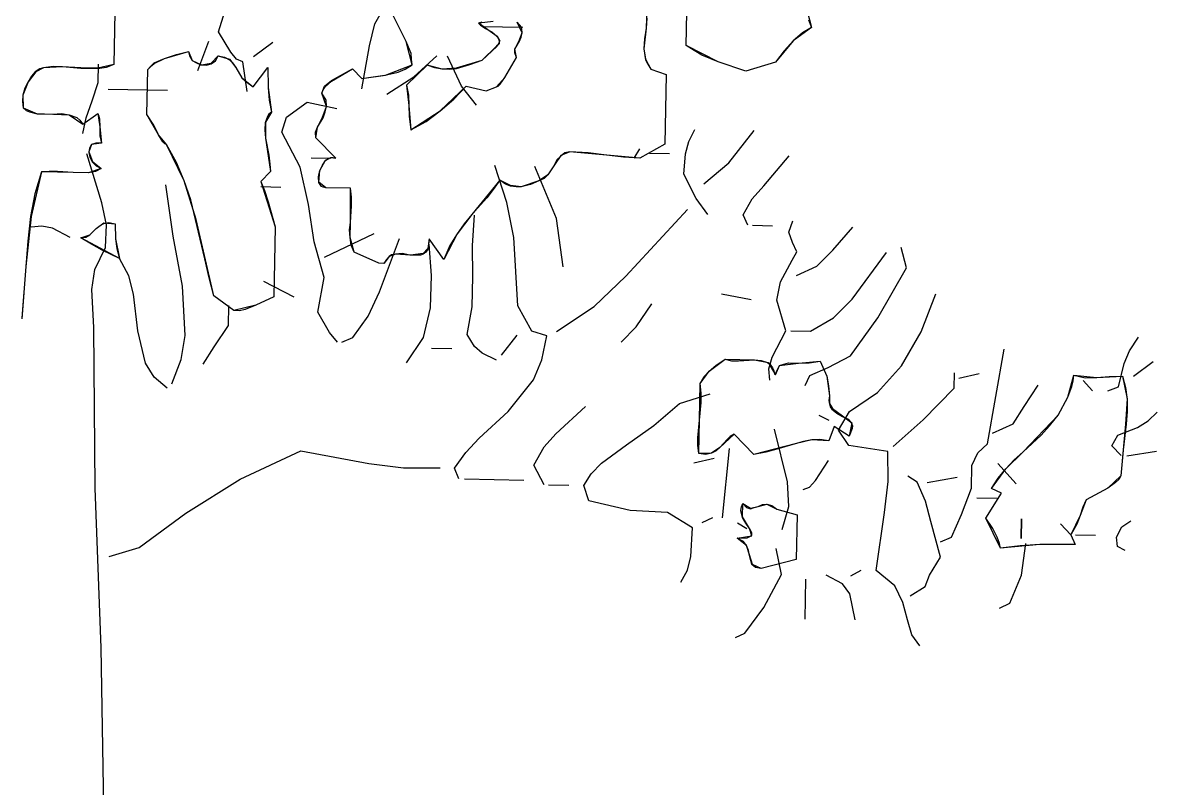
# Model space of a CAD drawing. Header units: millimetres. Extents: x 577 to 2337, y 236 to 943.
# Drawn here: x 820.387 to 820.963, y 709.766 to 710.155 of the extents above; entities that cross this region are included whole.
import ezdxf

# ---------------------------------------------------------------- set-up
doc = ezdxf.new("R2010")
doc.units = ezdxf.units.MM
doc.header["$LTSCALE"] = 0.01
doc.layers.add('06-Furn', color=4, linetype='Continuous')

# ---------------------------------------------------------------- blocks, each defined once
blk = doc.blocks.new('d2')
at = {"layer": '06-Furn', "color": 94, "linetype": 'Continuous'}
for points in [[(909.8788, 678.8061), (909.8759, 678.6468), (909.8585, 678.6399), (909.8398, 678.6374), (909.8011, 678.6381), (909.7595, 678.6417), (909.738, 678.6421), (909.7164, 678.6396), (909.7077, 678.6369), (909.6975, 678.6299), (909.6888, 678.6201), (909.6814, 678.6073), (909.6739, 678.593), (909.6693, 678.5773), (909.669, 678.563), (909.6702, 678.5486), (909.6773, 678.5427), (909.6844, 678.5397), (909.7016, 678.5351), (909.7188, 678.5348), (909.7374, 678.5344), (909.7576, 678.5355), (909.7747, 678.5323), (909.7919, 678.5263), (909.7989, 678.5204), (909.8059, 678.5117), (909.8394, 678.5355), (909.8421, 678.5296), (909.8434, 678.5224), (909.8446, 678.5052), (909.8442, 678.4851), (909.8482, 678.4678), (909.8352, 678.4681), (909.8251, 678.4654), (909.8207, 678.4569), (909.8191, 678.4468), (909.8218, 678.4367), (909.8273, 678.4252), (909.8358, 678.4164), (909.8471, 678.4104), (909.8341, 678.4035), (909.8183, 678.4009), (909.7838, 678.4016), (909.748, 678.4036), (909.7293, 678.404), (909.712, 678.4029), (909.6968, 678.3529), (909.6872, 678.3013), (909.6805, 678.2455), (909.6765, 678.1882), (909.6672, 678.0706)], [(909.8788, 678.8061), (909.8759, 678.6468), (909.8398, 678.6388), (909.8011, 678.6395), (909.7595, 678.6417), (909.7164, 678.6396), (909.6989, 678.6299), (909.6814, 678.6073), (909.6693, 678.5773), (909.6702, 678.5486), (909.7016, 678.5351), (909.7388, 678.5344), (909.7747, 678.5323), (909.8059, 678.5117), (909.8394, 678.5355), (909.8446, 678.5052), (909.8482, 678.4678), (909.8251, 678.4654), (909.8191, 678.4483), (909.8273, 678.4266), (909.8471, 678.4104), (909.8183, 678.4009), (909.7838, 678.4016), (909.712, 678.4029), (909.6887, 678.3013), (909.6765, 678.1882), (909.6672, 678.0692)], [(910.439, 678.592), (910.4566, 678.6893), (910.469, 678.7393), (910.5001, 678.7947), (910.4874, 678.9601), (910.4746, 679.0479), (910.4489, 679.1344), (910.4609, 679.163), (910.4857, 679.1854), (910.5034, 679.211), (910.4969, 679.2455)], [(910.4777, 678.1951), (910.4222, 678.2205), (910.4153, 678.2364), (910.4127, 678.2537), (910.4116, 678.2709), (910.4134, 678.2881), (910.4155, 678.3254), (910.4159, 678.3455), (910.4134, 678.3657), (910.3574, 678.3667), (910.3517, 678.3682), (910.3474, 678.3697), (910.3418, 678.3784), (910.3406, 678.3914), (910.3438, 678.4057), (910.3497, 678.4185), (910.357, 678.4284), (910.3687, 678.4353), (910.3744, 678.4352), (910.3801, 678.4337), (910.3351, 678.4805), (910.3338, 678.4934), (910.3384, 678.5048), (910.3517, 678.5261), (910.3562, 678.539), (910.3593, 678.5518), (910.3582, 678.5662), (910.3484, 678.5821), (910.3514, 678.5893), (910.3558, 678.5964), (910.3704, 678.609), (910.4183, 678.6369), (910.4394, 678.6149), (910.4653, 678.6188), (910.4913, 678.6226), (910.5215, 678.6292), (910.5374, 678.6362), (910.5534, 678.6459), (910.5522, 678.6588), (910.551, 678.6718), (910.54, 678.6993), (910.5095, 678.7601)], [(910.7117, 678.7435), (910.7044, 678.7407), (910.7086, 678.7364), (910.72, 678.729), (910.7343, 678.7215), (910.7455, 678.7113), (910.7497, 678.7054), (910.7511, 678.7011), (910.751, 678.694), (910.7451, 678.6884), (910.7115, 678.6559), (910.6841, 678.6464), (910.6537, 678.6369), (910.6379, 678.6357), (910.6207, 678.636), (910.605, 678.6392), (910.5878, 678.6452), (910.5411, 678.6002), (910.545, 678.5771), (910.546, 678.5541), (910.547, 678.5297), (910.5507, 678.4981), (910.5855, 678.5175), (910.6175, 678.5414), (910.6482, 678.5681), (910.676, 678.5977), (910.7217, 678.5868), (910.7448, 678.5964), (910.7492, 678.5978), (910.7536, 678.602), (910.7639, 678.6176), (910.7906, 678.6631), (910.7865, 678.6732), (910.7866, 678.6818), (910.797, 678.7003), (910.8015, 678.7088), (910.8031, 678.7203), (910.8019, 678.7318), (910.7921, 678.7435)], [(911.0865, 678.7525), (911.0847, 678.7295), (911.0813, 678.7052), (911.0795, 678.6822), (911.0834, 678.6578), (911.0889, 678.6476), (911.0958, 678.636), (911.1301, 678.6239), (911.1272, 678.466), (911.0706, 678.4341), (911.0334, 678.4361), (910.9947, 678.4411), (910.9532, 678.4462), (910.9116, 678.4484), (910.9, 678.4458), (910.8913, 678.4387), (910.8825, 678.4303), (910.8766, 678.4189), (910.8618, 678.3962), (910.853, 678.3877), (910.8414, 678.3823), (910.8226, 678.374), (910.801, 678.3686), (910.7895, 678.3688), (910.7767, 678.3705), (910.7652, 678.375), (910.7525, 678.3839), (910.7378, 678.3626), (910.723, 678.3442), (910.6893, 678.306), (910.6717, 678.2848), (910.6555, 678.2621), (910.6392, 678.2352), (910.6257, 678.2039), (910.5922, 678.2504), (910.5905, 678.2375), (910.5889, 678.2275), (910.5844, 678.2204), (910.5786, 678.2162), (910.5728, 678.2134), (910.5656, 678.2136), (910.5484, 678.2139), (910.5312, 678.2171), (910.5154, 678.2159), (910.5068, 678.2146), (910.501, 678.2105), (910.4951, 678.2034), (910.4892, 678.1948), (910.4777, 678.1951)], [(910.4777, 678.1951), (910.4222, 678.2205), (910.4127, 678.2537), (910.4134, 678.2881), (910.4134, 678.3657), (910.3574, 678.3667), (910.3418, 678.3798), (910.3438, 678.4057), (910.3571, 678.4298), (910.3687, 678.4353), (910.3801, 678.4337), (910.3351, 678.4805), (910.3384, 678.5048), (910.3503, 678.5276), (910.3593, 678.5518), (910.3484, 678.5821), (910.3544, 678.5979), (910.3704, 678.6104), (910.4183, 678.6369), (910.4394, 678.6149), (910.4927, 678.6226), (910.5534, 678.6459), (910.54, 678.6993), (910.5095, 678.7601)], [(910.7375, 678.7445), (910.7058, 678.7407), (910.7201, 678.7304), (910.7469, 678.7113), (910.7525, 678.7011), (910.7465, 678.6883), (910.7115, 678.6559), (910.6538, 678.6383), (910.6221, 678.636), (910.5878, 678.6452), (910.5411, 678.6002), (910.546, 678.5541), (910.5507, 678.4981), (910.6175, 678.5414), (910.676, 678.5977), (910.7217, 678.5868), (910.7448, 678.5964), (910.7639, 678.6176), (910.7906, 678.6631), (910.7866, 678.6818), (910.7955, 678.6989), (910.8031, 678.7189), (910.7921, 678.7435)], [(911.0869, 678.774), (911.0847, 678.7295), (911.0795, 678.6822), (911.0834, 678.6592), (911.0958, 678.636), (911.1301, 678.6239), (911.1272, 678.466), (911.0706, 678.4341), (910.9116, 678.4484), (910.8913, 678.4402), (910.8766, 678.4189), (910.8618, 678.3962), (910.8414, 678.3823), (910.801, 678.3686), (910.7767, 678.3719), (910.7525, 678.3839), (910.6893, 678.306), (910.6555, 678.2621), (910.6257, 678.2039), (910.5922, 678.2504), (910.5889, 678.2289), (910.5786, 678.2176), (910.5499, 678.2139), (910.5154, 678.2159), (910.501, 678.2105), (910.4892, 678.1948), (910.4777, 678.1951)], [(911.3111, 678.632), (911.2484, 678.6533), (911.2113, 678.6683), (911.1942, 678.6787), (911.1758, 678.6905), (911.1779, 678.8039)], [(911.4539, 678.7486), (911.4608, 678.7313), (911.4404, 678.7187), (911.4186, 678.7004), (911.3981, 678.6778), (911.379, 678.6524), (911.3111, 678.632)], [(911.3111, 678.632), (911.2484, 678.6533), (911.1758, 678.6905), (911.1779, 678.8039), (911.189, 678.8597), (911.2337, 678.8703), (911.2767, 678.871), (911.3227, 678.8716), (911.3717, 678.8808), (911.393, 678.8703), (911.4188, 678.8684), (911.446, 678.8665), (911.4731, 678.8545), (911.4548, 678.7974), (911.4514, 678.7659), (911.4608, 678.7313), (911.4186, 678.7004), (911.379, 678.6524), (911.3111, 678.632)], [(910.1791, 678.5852), (910.1688, 678.6529), (910.1545, 678.6589), (910.142, 678.675), (910.1141, 678.7214), (910.1278, 678.7671)], [(910.7129, 678.7334), (910.8048, 678.7317)], [(910.0665, 678.6332), (910.0921, 678.7003)], [(910.1934, 678.6654), (910.2371, 678.6976)], [(910.1485, 678.0877), (910.1032, 678.1215), (910.0924, 678.1619), (910.0831, 678.2051), (910.0618, 678.2945), (910.0511, 678.3392), (910.0361, 678.3825), (910.0182, 678.4245), (909.996, 678.4651), (909.9917, 678.4666), (909.9875, 678.4711), (909.9777, 678.487), (909.9667, 678.5087), (909.9513, 678.5334), (909.9532, 678.6353), (909.959, 678.6424), (909.9678, 678.6494), (909.991, 678.6605), (910.0184, 678.67), (910.0458, 678.6767), (910.0484, 678.6651), (910.054, 678.6564), (910.064, 678.6505), (910.0739, 678.646), (910.0868, 678.6458), (910.097, 678.6485), (910.1071, 678.6555), (910.1131, 678.6668), (910.1274, 678.6637), (910.1388, 678.6578), (910.1458, 678.6505), (910.1528, 678.6403), (910.1667, 678.617), (910.178, 678.6068), (910.1922, 678.5965), (910.226, 678.6404), (910.2266, 678.5944), (910.2289, 678.5657), (910.2342, 678.5383), (910.2284, 678.5341), (910.2254, 678.5284), (910.2194, 678.5142), (910.2191, 678.4984), (910.2202, 678.4797), (910.2281, 678.4408), (910.2306, 678.4206), (910.2317, 678.4034), (910.2098, 678.3808), (910.218, 678.3606), (910.2262, 678.3346), (910.2423, 678.2783), (910.2394, 678.119), (910.1989, 678.0997), (910.1743, 678.0901), (910.1613, 678.0874), (910.1485, 678.0877)], [(910.1485, 678.0877), (910.1032, 678.1215), (910.0632, 678.2945), (910.0361, 678.3825), (909.996, 678.4651), (909.9777, 678.487), (909.9513, 678.5334), (909.9532, 678.6353), (909.9678, 678.6508), (909.991, 678.6605), (910.0458, 678.6767), (910.054, 678.6564), (910.0754, 678.646), (910.097, 678.6499), (910.1131, 678.6668), (910.1388, 678.6592), (910.1528, 678.6403), (910.1667, 678.617), (910.1922, 678.5965), (910.226, 678.6404), (910.2266, 678.5944), (910.2342, 678.5383), (910.2208, 678.5156), (910.2202, 678.4797), (910.2317, 678.4034), (910.2098, 678.3808), (910.2423, 678.2783), (910.2394, 678.119), (910.1989, 678.0997), (910.1485, 678.0877)], [(910.4962, 678.5795), (910.5572, 678.6186), (910.6097, 678.6664)], [(910.6996, 678.5542), (910.666, 678.5979), (910.6341, 678.666)], [(909.8055, 678.4901), (909.8134, 678.5259), (909.827, 678.5644), (909.8406, 678.6058), (909.8414, 678.6474)], [(909.8634, 678.591), (909.9982, 678.5885)], [(910.384, 678.0159), (910.3657, 678.0378), (910.3393, 678.0842), (910.3537, 678.1629), (910.3307, 678.2437), (910.3179, 678.3286), (910.2994, 678.4137), (910.2578, 678.4934), (910.2685, 678.5276), (910.315, 678.5612), (910.3822, 678.5471)], [(911.2248, 678.3063), (911.1982, 678.3427), (911.1705, 678.3978), (911.1742, 678.4436), (911.1819, 678.4722), (911.1953, 678.4992)], [(911.216, 678.3754), (911.2729, 678.4232), (911.3302, 678.4968)], [(911.0578, 678.4343), (911.071, 678.4556)], [(910.3242, 678.4347), (910.3687, 678.4339)], [(911.0924, 678.4451), (911.1383, 678.4443)], [(911.3162, 678.2817), (911.3052, 678.3049), (911.3259, 678.3418), (911.3523, 678.3715), (911.4095, 678.4393)], [(910.6597, 677.7051), (910.6501, 677.7297), (910.6752, 677.7651), (910.7059, 677.7976), (910.7716, 677.8581), (910.8289, 677.9302), (910.8484, 677.9759), (910.8594, 678.0302), (910.8252, 678.0409), (910.7932, 678.0988), (910.7845, 678.2541), (910.7688, 678.3333), (910.7416, 678.4171)], [(910.8968, 678.1874), (910.8815, 678.2968), (910.832, 678.4154)], [(910.0076, 677.9208), (910.0287, 677.9764), (910.0383, 678.0308), (910.0317, 678.1429), (910.0108, 678.2567), (909.9943, 678.3733)], [(910.2096, 678.3694), (910.2555, 678.3685)], [(910.745, 677.9749), (910.7123, 677.9912), (910.6953, 678.0059), (910.6786, 678.0335), (910.6898, 678.0964), (910.6911, 678.1653), (910.6909, 678.2357), (910.6951, 678.3045)], [(910.8811, 678.0398), (910.9669, 678.0971), (911.0385, 678.1662), (911.1791, 678.3172)], [(909.7768, 678.2538), (909.737, 678.2746), (909.7127, 678.2794), (909.6882, 678.277)], [(909.8893, 678.2058), (909.8495, 678.2252), (909.8254, 678.2385), (909.8012, 678.2533), (909.8127, 678.2546), (909.8214, 678.2601), (909.836, 678.2743), (909.8448, 678.2813), (909.8534, 678.2854), (909.865, 678.2881), (909.8793, 678.285), (909.8801, 678.2505), (909.8826, 678.2289), (909.8893, 678.2058)], [(909.8893, 678.2058), (909.8012, 678.2533), (909.8214, 678.2601), (909.836, 678.2743), (909.8535, 678.2868), (909.8793, 678.285), (909.8801, 678.2505), (909.8893, 678.2058)], [(911.3263, 678.2815), (911.3722, 678.2806)], [(911.3658, 677.9291), (911.3633, 677.9549), (911.371, 677.9821), (911.4023, 678.0418), (911.382, 678.1111), (911.3899, 678.1526), (911.4167, 678.2023), (911.4271, 678.2208), (911.4174, 678.2425), (911.4092, 678.2656), (911.4183, 678.2913)], [(911.4261, 678.1677), (911.4724, 678.1884), (911.509, 678.225), (911.5544, 678.2773)], [(910.3545, 678.2088), (910.4675, 678.2628)], [(910.394, 678.0157), (910.4186, 678.0268), (910.454, 678.0749), (910.4794, 678.1305), (910.5247, 678.2517)], [(910.541, 677.9685), (910.5794, 678.0267), (910.595, 678.0939), (910.5978, 678.167), (910.5919, 678.2389)], [(911.4137, 678.0416), (911.4582, 678.0408), (911.5105, 678.0714), (911.5529, 678.1137), (911.6309, 678.2199)], [(911.4459, 677.9176), (911.4564, 677.9404), (911.4984, 677.9582), (911.5491, 677.9846), (911.6109, 678.071), (911.6762, 678.1847), (911.6641, 678.2309)], [(909.9973, 677.911), (909.9677, 677.936), (909.9482, 677.9679), (909.9308, 678.0414), (909.9208, 678.1248), (909.9101, 678.1667), (909.8893, 678.2058)], [(910.2854, 678.1182), (910.2171, 678.1539)], [(911.3232, 678.1122), (911.2559, 678.1249)], [(911.7065, 677.3257), (911.6882, 677.3504), (911.6788, 677.3851), (911.6681, 677.424), (911.6501, 677.4617), (911.6076, 677.4969), (911.6259, 677.6286), (911.6343, 677.6988), (911.6342, 677.7677), (911.5454, 677.7808), (911.5216, 677.8157), (911.5468, 677.8583), (911.6107, 677.9016), (911.6649, 677.9624), (911.7094, 678.0391), (911.7426, 678.126)], [(910.0787, 677.9655), (910.1039, 678.0052), (910.1363, 678.0534), (910.1372, 678.0994)], [(911.0285, 678.0156), (911.0622, 678.0509), (911.0976, 678.1033)], [(910.7567, 677.9861), (910.792, 678.0314)], [(912.1333, 677.905), (912.1579, 677.9146), (912.1704, 677.9675), (912.1824, 677.996), (912.2031, 678.0272)], [(910.5976, 678.002), (910.6436, 678.0011)], [(911.7538, 677.5617), (911.7784, 677.5728), (911.8009, 677.624), (911.8235, 677.6838), (911.8245, 677.7355), (911.8379, 677.764), (911.8598, 677.7851), (911.8982, 677.9998)], [(911.2048, 677.7626), (911.2023, 677.7813), (911.2026, 677.7986), (911.2062, 677.8387), (911.2098, 677.8788), (911.2102, 677.9003), (911.2077, 677.9219), (911.2166, 677.9376), (911.2283, 677.9502), (911.2429, 677.9629), (911.2647, 677.9769), (911.279, 677.9737), (911.2948, 677.9734), (911.3307, 677.9757), (911.3465, 677.974), (911.3608, 677.9693), (911.3664, 677.9649), (911.372, 677.9577), (911.3748, 677.9504), (911.3775, 677.9418), (911.3879, 677.9631), (911.398, 677.9658), (911.4081, 677.9685), (911.4311, 677.9681), (911.4555, 677.9691), (911.48, 677.9729), (911.4951, 677.9382), (911.499, 677.9166), (911.5015, 677.8936), (911.4999, 677.8836), (911.5011, 677.8749), (911.5025, 677.8692), (911.5067, 677.8633), (911.518, 677.8545), (911.5308, 677.8471), (911.5436, 677.8412), (911.5506, 677.8324), (911.5534, 677.8266), (911.5532, 677.8195), (911.5458, 677.8024), (911.5117, 677.8245), (911.4996, 677.7917), (911.4796, 677.7949), (911.4609, 677.7938), (911.4422, 677.7899), (911.4234, 677.7845), (911.3815, 677.7723), (911.3571, 677.7656), (911.3297, 677.7604), (911.2846, 677.8071), (911.2759, 677.8015), (911.2686, 677.7945), (911.2525, 677.7761), (911.2437, 677.7691), (911.2335, 677.7635), (911.2206, 677.7609), (911.2048, 677.7626)], [(911.2048, 677.7626), (911.2062, 677.8387), (911.2077, 677.9219), (911.2283, 677.9502), (911.2647, 677.9769), (911.3307, 677.9757), (911.3622, 677.9693), (911.3789, 677.9418), (911.3879, 677.9631), (911.4311, 677.9681), (911.48, 677.9729), (911.4951, 677.9382), (911.5015, 677.8936), (911.5012, 677.8764), (911.5081, 677.8647), (911.5308, 677.8486), (911.5521, 677.8324), (911.5458, 677.8024), (911.5117, 677.8245), (911.4996, 677.7917), (911.4609, 677.7938), (911.4234, 677.7845), (911.3297, 677.7604), (911.2846, 677.8071), (911.2525, 677.7761), (911.2335, 677.7635), (911.2048, 677.7626)], [(912.1914, 677.9384), (912.2365, 677.9721)], [(911.6458, 677.7789), (911.7144, 677.8394), (911.7846, 677.9114), (911.7853, 677.9458)], [(911.7951, 677.9342), (911.8412, 677.9448)], [(911.89, 677.5478), (911.8873, 677.5579), (911.8818, 677.5723), (911.8721, 677.5925), (911.8567, 677.6158), (911.8922, 677.6725), (911.8694, 677.683), (911.8842, 677.7071), (911.9018, 677.7283), (911.9209, 677.7481), (911.9413, 677.7664), (911.9822, 677.8044), (912.0012, 677.8256), (912.0204, 677.8497), (912.0427, 677.8909), (912.0517, 677.9151), (912.0548, 677.928), (912.0565, 677.9409), (912.0693, 677.9378), (912.0822, 677.9347), (912.1081, 677.9356), (912.1368, 677.9379), (912.167, 677.9389), (912.1737, 677.9129), (912.1775, 677.8856), (912.177, 677.8583), (912.175, 677.8296), (912.1682, 677.7709), (912.1628, 677.7121), (912.1584, 677.7036), (912.1511, 677.6966), (912.1336, 677.6839), (912.0843, 677.6576), (912.0768, 677.6405), (912.0707, 677.6219), (912.0632, 677.602), (912.0498, 677.5778), (912.0595, 677.5562), (911.9791, 677.5562), (911.9346, 677.5527), (911.89, 677.5478)], [(911.89, 677.5478), (911.8567, 677.6158), (911.8922, 677.6725), (911.8694, 677.683), (911.9018, 677.7283), (911.9413, 677.7664), (912.0204, 677.8497), (912.0427, 677.8909), (912.0565, 677.9409), (912.1081, 677.9356), (912.167, 677.9389), (912.1775, 677.887), (912.1736, 677.8297), (912.1628, 677.7121), (912.1336, 677.6839), (912.0843, 677.6576), (912.0707, 677.6219), (912.0498, 677.5778), (912.0595, 677.5562), (911.9791, 677.5562), (911.89, 677.5478)], [(911.8717, 677.8093), (911.9181, 677.83), (911.9432, 677.8697), (911.9756, 677.918)], [(912.0989, 677.9056), (912.0778, 677.929)], [(911.1636, 677.4706), (911.1785, 677.4976), (911.1862, 677.529), (911.1903, 677.5935), (911.1334, 677.629), (911.0488, 677.6334), (910.9545, 677.6552), (910.9437, 677.6898), (910.9599, 677.7168), (910.9833, 677.7408), (911.0401, 677.7828), (911.1026, 677.8262), (911.161, 677.8768), (911.2303, 677.8985)], [(910.8532, 677.6915), (910.8297, 677.7364), (910.8534, 677.7776), (910.8798, 677.8073), (910.9469, 677.8693)], [(912.1637, 677.758), (912.1426, 677.7799), (912.1559, 677.8041), (912.2007, 677.822), (912.2253, 677.8373), (912.2458, 677.857)], [(911.5005, 677.8376), (911.4777, 677.8495)], [(911.394, 677.5898), (911.4093, 677.6426), (911.4061, 677.6986), (911.3767, 677.8183)], [(911.193, 677.7413), (911.2391, 677.752)], [(911.2581, 677.6167), (911.2739, 677.7743)], [(912.1766, 677.7578), (912.2442, 677.768)], [(911.4416, 677.6808), (911.4561, 677.6863), (911.4693, 677.7018), (911.4988, 677.7472)], [(911.9256, 677.6935), (911.8834, 677.7402)], [(910.6726, 677.7049), (910.8075, 677.7024)], [(911.6842, 677.4396), (911.7189, 677.4605), (911.7281, 677.4861), (911.7532, 677.5273), (911.7317, 677.608), (911.7197, 677.6542), (911.7003, 677.6976), (911.679, 677.7109)], [(911.7233, 677.6972), (911.791, 677.7088)], [(910.8633, 677.6913), (910.9092, 677.6905)], [(911.3465, 677.5017), (911.3336, 677.5034), (911.3251, 677.5107), (911.3224, 677.5194), (911.3197, 677.5309), (911.3171, 677.5424), (911.313, 677.554), (911.306, 677.5627), (911.2917, 677.5702), (911.3147, 677.5712), (911.3234, 677.5753), (911.3249, 677.5781), (911.325, 677.5825), (911.3194, 677.5926), (911.311, 677.6042), (911.3041, 677.6173), (911.3001, 677.6331), (911.3016, 677.6417), (911.3047, 677.6489), (911.3131, 677.6401), (911.3217, 677.637), (911.3304, 677.6397), (911.339, 677.6425), (911.3491, 677.6466), (911.3592, 677.6479), (911.3706, 677.6448), (911.3819, 677.6359), (911.4276, 677.6236), (911.4258, 677.5218), (911.3465, 677.5017)], [(911.3465, 677.5017), (911.3265, 677.5107), (911.3198, 677.5323), (911.313, 677.554), (911.2917, 677.5702), (911.3248, 677.5753), (911.3194, 677.5926), (911.3041, 677.6187), (911.3047, 677.6489), (911.3217, 677.6385), (911.339, 677.6425), (911.3592, 677.6479), (911.3819, 677.6359), (911.4276, 677.6236), (911.4258, 677.5218), (911.3465, 677.5017)], [(911.8361, 677.6621), (911.882, 677.6613)], [(911.212, 677.606), (911.2366, 677.617)], [(911.3137, 677.5912), (911.2924, 677.6046)], [(911.9371, 677.6143), (911.9363, 677.5699), (911.9371, 677.6143)], [(911.9371, 677.6143), (911.9363, 677.5699), (911.9371, 677.6143)], [(912.0498, 677.5778), (912.0259, 677.6026)], [(912.1727, 677.5426), (912.1556, 677.5515), (912.1531, 677.573), (912.165, 677.5958), (912.1854, 677.6098)], [(912.0599, 677.5776), (912.1058, 677.5768)], [(911.2876, 677.3449), (911.3093, 677.3545), (911.352, 677.4126), (911.3922, 677.4879), (911.3803, 677.547)], [(911.8875, 677.4114), (911.9106, 677.4225), (911.9377, 677.4866), (911.9476, 677.5582)], [(911.55, 677.4851), (911.5732, 677.4976)], [(911.4463, 677.3864), (911.4479, 677.4769)], [(911.5596, 677.3844), (911.5478, 677.4435), (911.531, 677.4668), (911.494, 677.4861)]]:
    blk.add_lwpolyline(points, dxfattribs=at)
at = {"layer": '06-Furn', "color": 32, "linetype": 'Continuous'}
for points in [[(909.7823, 676.0387), (909.7499, 676.0752), (909.7165, 676.1289), (909.747, 676.305), (909.7616, 676.398), (909.769, 676.4897), (909.781, 676.5182), (909.7987, 676.5423), (909.8385, 676.6019), (909.8536, 676.959), (909.8474, 677.3209), (909.8339, 677.6843), (909.8305, 678.049), (909.8263, 678.1352), (909.8329, 678.181), (909.8568, 678.2308), (909.8591, 678.2824), (909.8486, 678.3329), (909.8147, 678.444)], [(909.8655, 677.5287), (909.9333, 677.549), (910.0396, 677.6274), (910.163, 677.7041), (910.3006, 677.7691), (910.4551, 677.7404), (910.5339, 677.7304), (910.6171, 677.7303)]]:
    blk.add_lwpolyline(points, dxfattribs=at)

msp = doc.modelspace()

# ---------------------------------------------------------------- block references
at = {"layer": '06-Furn', "color": 5, "xscale": 0.2235883993332507, "yscale": 0.2235883993332507, "zscale": 0.2235883993332507}
msp.add_blockref('d2', (616.99512, 558.39655), dxfattribs=at)

doc.saveas('drawing.dxf')
